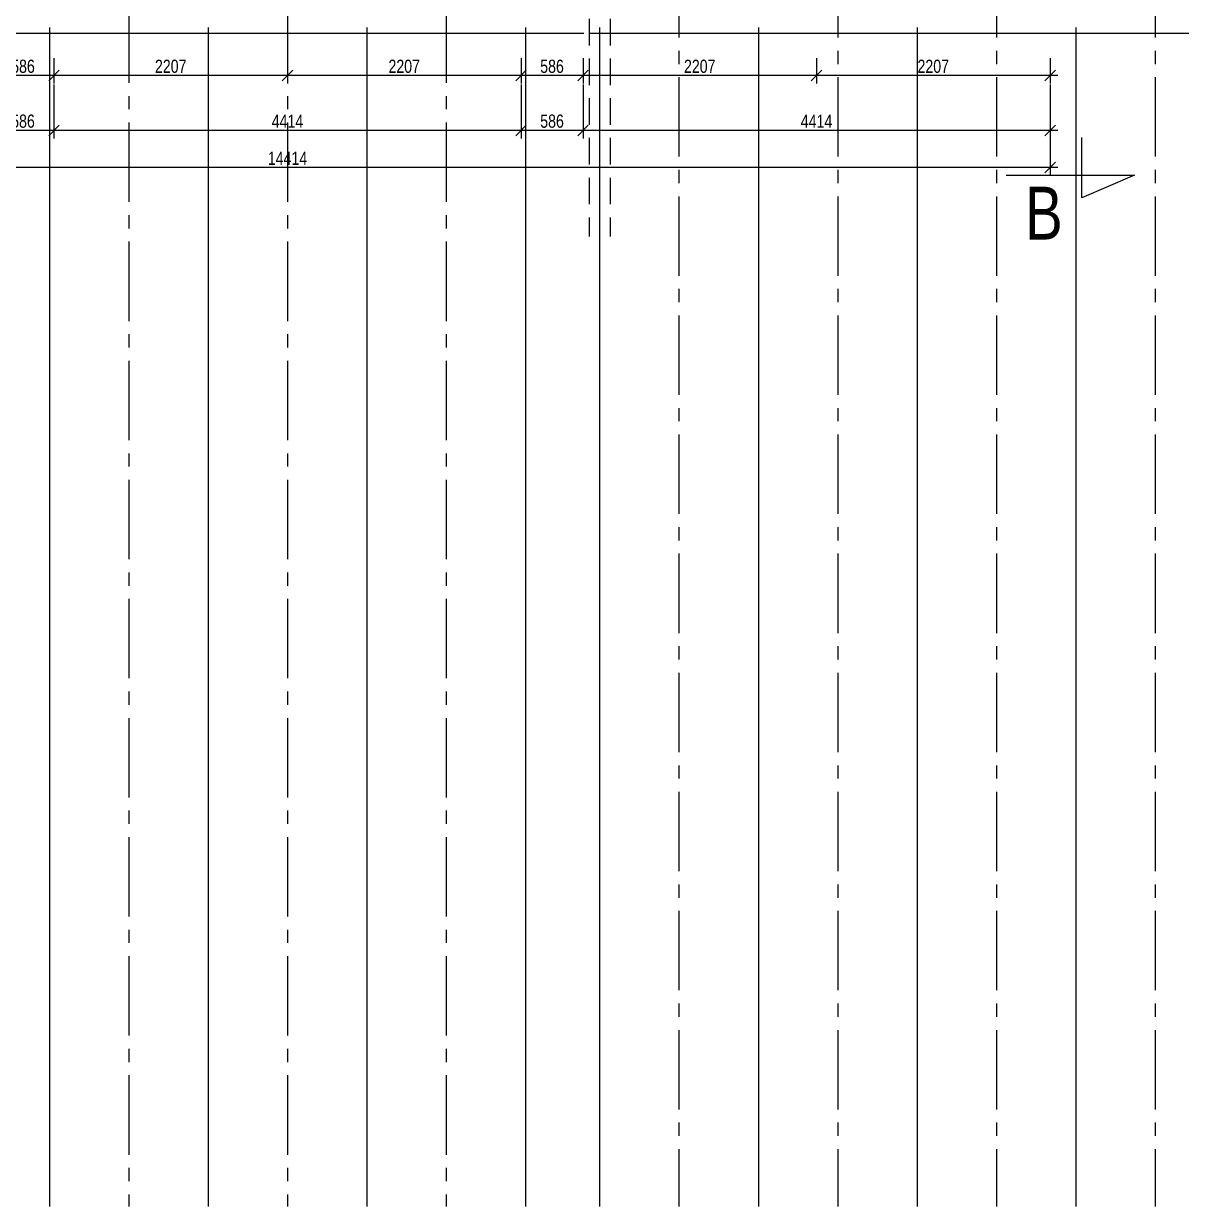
# Model space of a CAD drawing. Header units: millimetres. Extents: x -1069826 to 2704411, y -432732 to 412301.
# Drawn here: x 622238 to 633180, y -33278 to -22106 of the extents above; entities that cross this region are included whole.
import ezdxf
from ezdxf.enums import TextEntityAlignment as Align

# ---------------------------------------------------------------- set-up
doc = ezdxf.new("R2010")
doc.units = ezdxf.units.MM
doc.header["$LTSCALE"] = 1000
doc.header["$MEASUREMENT"] = 0
doc.linetypes.add('CENTER2', pattern=[1.125, 0.75, -0.125, 0.125, -0.125])
doc.linetypes.add('HIDDEN', pattern=[0.375, 0.25, -0.125])
doc.layers.add('0-RAM-T', color=7, linetype='Continuous')
doc.layers.add('0-T', color=7, linetype='Continuous')
doc.styles.add('CDMSTYLE', font='CDMSIMPL', dxfattribs={"width": 0.8, "bigfont": 'CDMBIGPL'})
doc.dimstyles.new('CDMOG-MM-50', dxfattribs={"dimscale": 50, "dimtxt": 2.5, "dimasz": 1, "dimexe": 1.5, "dimexo": 5, "dimgap": 0.5, "dimtad": 1, "dimdec": 0, "dimrnd": 1, "dimzin": 1, "dimdsep": 46, "dimtxsty": 'CDMSTYLE', "dimblk1": 'OBLIQUE', "dimblk2": 'OBLIQUE', "dimsah": 1, "dimtsz": 1, "dimcen": -2.5, "dimdle": 1.5, "dimclrd": 9, "dimclre": 9, "dimclrt": 9, "dimadec": 0, "dimazin": 0, "dimtfac": 1, "dimtmove": 2, "dimatfit": 3, "dimldrblk": 'OBLIQUE', "dimfxl": 1, "dimtvp": 1, "dimtolj": 1, "dimtzin": 0, "dimarcsym": 0})

# ---------------------------------------------------------------- blocks, each defined once
blk = doc.blocks.new('*D117')
at = {"color": 9, "linetype": 'ByBlock', "transparency": 16777216}
for p, q in [((617525, -22682), (617525, -23540)), ((631939, -22682), (631939, -23540)), ((617475, -23515), (617575, -23415)), ((631889, -23515), (631989, -23415)), ((632014, -23465), (617450, -23465))]:
    blk.add_line(p, q, dxfattribs=at)
at = {"layer": 'Defpoints', "color": 0, "linetype": 'ByBlock', "transparency": 16777216}
for p in [(617525, -22432), (631939, -22432), (617525, -23465)]:
    blk.add_point(p, dxfattribs=at)
at = {"color": 9, "linetype": 'ByBlock', "transparency": 16777216, "insert": (624732, -23378), "char_height": 125, "attachment_point": 5, "style": 'CDMSTYLE'}
blk.add_mtext('\\A1;14414', dxfattribs=at)
blk = doc.blocks.new('_OBLIQUE')
at = {"color": 0, "linetype": 'ByBlock'}
blk.add_line((-0.5, -0.5), (0.5, 0.5), dxfattribs=at)
blk = doc.blocks.new('*D145')
at = {"color": 9, "linetype": 'ByBlock', "transparency": 16777216}
for p, q in [((624732, -22432), (624732, -22672)), ((624682, -22647), (624782, -22547)), ((626889, -22647), (626989, -22547)), ((627014, -22597), (624657, -22597))]:
    blk.add_line(p, q, dxfattribs=at)
at = {"layer": 'Defpoints', "color": 0, "linetype": 'ByBlock', "transparency": 16777216}
for p in [(624732, -22182), (626939, -22182), (624732, -22597)]:
    blk.add_point(p, dxfattribs=at)
at = {"color": 9, "linetype": 'ByBlock', "transparency": 16777216, "insert": (625835, -22510), "char_height": 125, "attachment_point": 5, "style": 'CDMSTYLE'}
blk.add_mtext('\\A1;2207', dxfattribs=at)
blk = doc.blocks.new('*D118')
at = {"color": 9, "linetype": 'ByBlock', "transparency": 16777216}
for p, q in [((622525, -22682), (622525, -23191)), ((627014, -23116), (622450, -23116)), ((622475, -23166), (622575, -23066)), ((626889, -23166), (626989, -23066))]:
    blk.add_line(p, q, dxfattribs=at)
at = {"layer": 'Defpoints', "color": 0, "linetype": 'ByBlock', "transparency": 16777216}
for p in [(622525, -22432), (626939, -22432), (622525, -23116)]:
    blk.add_point(p, dxfattribs=at)
at = {"color": 9, "linetype": 'ByBlock', "transparency": 16777216, "insert": (624732, -23028), "char_height": 125, "attachment_point": 5, "style": 'CDMSTYLE'}
blk.add_mtext('\\A1;4414', dxfattribs=at)
blk = doc.blocks.new('*D130')
at = {"color": 9, "linetype": 'ByBlock', "transparency": 16777216}
for p, q in [((621939, -22432), (621939, -22672)), ((621889, -22647), (621989, -22547)), ((622475, -22647), (622575, -22547)), ((622600, -22597), (621864, -22597))]:
    blk.add_line(p, q, dxfattribs=at)
at = {"layer": 'Defpoints', "color": 0, "linetype": 'ByBlock', "transparency": 16777216}
for p in [(621939, -22182), (622525, -22182), (621939, -22597)]:
    blk.add_point(p, dxfattribs=at)
at = {"color": 9, "linetype": 'ByBlock', "transparency": 16777216, "insert": (622232, -22510), "char_height": 125, "attachment_point": 5, "style": 'CDMSTYLE'}
blk.add_mtext('\\A1;586', dxfattribs=at)
blk = doc.blocks.new('*D128')
at = {"color": 9, "linetype": 'ByBlock', "transparency": 16777216}
for p, q in [((621939, -22682), (621939, -23191)), ((622600, -23116), (621864, -23116)), ((621889, -23166), (621989, -23066)), ((622475, -23166), (622575, -23066))]:
    blk.add_line(p, q, dxfattribs=at)
at = {"layer": 'Defpoints', "color": 0, "linetype": 'ByBlock', "transparency": 16777216}
for p in [(621939, -22432), (622525, -22432), (621939, -23116)]:
    blk.add_point(p, dxfattribs=at)
at = {"color": 9, "linetype": 'ByBlock', "transparency": 16777216, "insert": (622232, -23028), "char_height": 125, "attachment_point": 5, "style": 'CDMSTYLE'}
blk.add_mtext('\\A1;586', dxfattribs=at)
blk = doc.blocks.new('*D119')
at = {"color": 9, "linetype": 'ByBlock', "transparency": 16777216}
for p, q in [((622525, -22432), (622525, -22672)), ((622475, -22647), (622575, -22547)), ((624682, -22647), (624782, -22547)), ((624807, -22597), (622450, -22597))]:
    blk.add_line(p, q, dxfattribs=at)
at = {"layer": 'Defpoints', "color": 0, "linetype": 'ByBlock', "transparency": 16777216}
for p in [(622525, -22182), (624732, -22182), (622525, -22597)]:
    blk.add_point(p, dxfattribs=at)
at = {"color": 9, "linetype": 'ByBlock', "transparency": 16777216, "insert": (623628, -22510), "char_height": 125, "attachment_point": 5, "style": 'CDMSTYLE'}
blk.add_mtext('\\A1;2207', dxfattribs=at)
blk = doc.blocks.new('*D147')
at = {"color": 9, "linetype": 'ByBlock', "transparency": 16777216}
for p, q in [((627525, -22432), (627525, -22672)), ((627475, -22647), (627575, -22547)), ((629682, -22647), (629782, -22547)), ((629807, -22597), (627450, -22597))]:
    blk.add_line(p, q, dxfattribs=at)
at = {"layer": 'Defpoints', "color": 0, "linetype": 'ByBlock', "transparency": 16777216}
for p in [(627525, -22182), (629732, -22182), (627525, -22597)]:
    blk.add_point(p, dxfattribs=at)
at = {"color": 9, "linetype": 'ByBlock', "transparency": 16777216, "insert": (628628, -22510), "char_height": 125, "attachment_point": 5, "style": 'CDMSTYLE'}
blk.add_mtext('\\A1;2207', dxfattribs=at)
blk = doc.blocks.new('*D146')
at = {"color": 9, "linetype": 'ByBlock', "transparency": 16777216}
for p, q in [((626939, -22432), (626939, -22672)), ((626889, -22647), (626989, -22547)), ((627475, -22647), (627575, -22547)), ((627600, -22597), (626864, -22597))]:
    blk.add_line(p, q, dxfattribs=at)
at = {"layer": 'Defpoints', "color": 0, "linetype": 'ByBlock', "transparency": 16777216}
for p in [(626939, -22182), (627525, -22182), (626939, -22597)]:
    blk.add_point(p, dxfattribs=at)
at = {"color": 9, "linetype": 'ByBlock', "transparency": 16777216, "insert": (627232, -22510), "char_height": 125, "attachment_point": 5, "style": 'CDMSTYLE'}
blk.add_mtext('\\A1;586', dxfattribs=at)
blk = doc.blocks.new('*D144')
at = {"color": 9, "linetype": 'ByBlock', "transparency": 16777216}
for p, q in [((626939, -22682), (626939, -23191)), ((627600, -23116), (626864, -23116)), ((626889, -23166), (626989, -23066)), ((627475, -23166), (627575, -23066))]:
    blk.add_line(p, q, dxfattribs=at)
at = {"layer": 'Defpoints', "color": 0, "linetype": 'ByBlock', "transparency": 16777216}
for p in [(626939, -22432), (627525, -22432), (626939, -23116)]:
    blk.add_point(p, dxfattribs=at)
at = {"color": 9, "linetype": 'ByBlock', "transparency": 16777216, "insert": (627232, -23028), "char_height": 125, "attachment_point": 5, "style": 'CDMSTYLE'}
blk.add_mtext('\\A1;586', dxfattribs=at)
blk = doc.blocks.new('*D143')
at = {"color": 9, "linetype": 'ByBlock', "transparency": 16777216}
for p, q in [((629732, -22432), (629732, -22672)), ((631939, -22432), (631939, -22672)), ((629682, -22647), (629782, -22547)), ((631889, -22647), (631989, -22547)), ((632014, -22597), (629657, -22597))]:
    blk.add_line(p, q, dxfattribs=at)
at = {"layer": 'Defpoints', "color": 0, "linetype": 'ByBlock', "transparency": 16777216}
for p in [(629732, -22182), (631939, -22182), (629732, -22597)]:
    blk.add_point(p, dxfattribs=at)
at = {"color": 9, "linetype": 'ByBlock', "transparency": 16777216, "insert": (630835, -22510), "char_height": 125, "attachment_point": 5, "style": 'CDMSTYLE'}
blk.add_mtext('\\A1;2207', dxfattribs=at)
blk = doc.blocks.new('*D142')
at = {"color": 9, "linetype": 'ByBlock', "transparency": 16777216}
for p, q in [((627525, -22682), (627525, -23191)), ((631939, -22682), (631939, -23191)), ((632014, -23116), (627450, -23116)), ((627475, -23166), (627575, -23066)), ((631889, -23166), (631989, -23066))]:
    blk.add_line(p, q, dxfattribs=at)
at = {"layer": 'Defpoints', "color": 0, "linetype": 'ByBlock', "transparency": 16777216}
for p in [(627525, -22432), (631939, -22432), (627525, -23116)]:
    blk.add_point(p, dxfattribs=at)
at = {"color": 9, "linetype": 'ByBlock', "transparency": 16777216, "insert": (629732, -23028), "char_height": 125, "attachment_point": 5, "style": 'CDMSTYLE'}
blk.add_mtext('\\A1;4414', dxfattribs=at)

msp = doc.modelspace()

# ---------------------------------------------------------------- linework, layer by layer
at = {"layer": '0-RAM-T', "color": 4, "linetype": 'Continuous', "extrusion": (0, 1.22461e-16, -1)}
msp.add_lwpolyline([(-631523.5869, -23539.0222), (-632737.8726, -23539.0222), (-632237.8726, -23753.3079), (-632237.8726, -23181.8793)], dxfattribs=at)
at = {"layer": '0-T', "color": 4, "linetype": 'HIDDEN'}
for p, q in [((627581.8547, -19436.4035), (627581.8547, -24116.9887)), ((627781.8547, -19436.4035), (627781.8547, -24116.9887))]:
    msp.add_line(p, q, dxfattribs=at)
at = {"layer": '0-T', "color": 9, "linetype": 'CENTER2'}
for p, q in [((628431.8547, -20362.6844), (628431.8547, -33278.3561)), ((631431.8547, -20362.6844), (631431.8547, -33278.3561)), ((632931.8547, -20362.6844), (632931.8547, -33278.3561)), ((623231.8547, -21915.3891), (623231.8547, -33278.3561)), ((626231.8547, -21915.3891), (626231.8547, -33278.3561))]:
    msp.add_line(p, q, dxfattribs=at)
at = {"layer": '0-T', "color": 2, "linetype": 'CENTER2'}
for p, q in [((629931.8547, -20362.6844), (629931.8547, -33278.3561)), ((624731.8547, -21915.3891), (624731.8547, -33278.3561))]:
    msp.add_line(p, q, dxfattribs=at)
at = {"layer": '0-T', "color": 2, "linetype": 'Continuous'}
for p, q in [((621100.8713, -22197.6844), (627531.8547, -22197.6844)), ((622481.8547, -22142.6844), (622481.8547, -33278.3561)), ((623981.8547, -22142.6844), (623981.8547, -33278.3561)), ((623981.8547, -22142.6844), (623981.8547, -33278.3561)), ((625481.8547, -22142.6844), (625481.8547, -33278.3561)), ((625481.8547, -22142.6844), (625481.8547, -33278.3561)), ((626981.8547, -22142.6844), (626981.8547, -33278.3561)), ((627581.8547, -22197.6844), (635181.8547, -22197.6844)), ((627681.8547, -22142.6844), (627681.8547, -33278.3561)), ((629181.8547, -22142.6844), (629181.8547, -33278.3561)), ((629181.8547, -22142.6844), (629181.8547, -33278.3561)), ((630681.8547, -22142.6844), (630681.8547, -33278.3561)), ((630681.8547, -22142.6844), (630681.8547, -33278.3561)), ((632181.8547, -22142.6844), (632181.8547, -33278.3561)), ((632181.8547, -22142.6844), (632181.8547, -33278.3561))]:
    msp.add_line(p, q, dxfattribs=at)

# ---------------------------------------------------------------- texts
at = {"layer": '0-RAM-T', "color": 4, "linetype": 'Continuous', "style": 'CDMSTYLE', "width": 0.8}
msp.add_text('B', height=500, dxfattribs=at).set_placement((631880.7297, -23896.1651), align=Align.MIDDLE)

# ---------------------------------------------------------------- dimensions: what is measured, and where the dimension line sits
at = {"layer": '0-T', "color": 4, "linetype": 'Continuous'}
for base, p1, p2, picture, middle in [((621938.8547, -22597.3176), (622524.8547, -22181.5705), (621938.8547, -22181.5705), '*D130', (622231.8547, -22509.8176)), ((622524.8547, -22597.3176), (624731.8547, -22181.5705), (622524.8547, -22181.5705), '*D119', (623628.3547, -22509.8176)), ((624731.8547, -22597.3176), (626938.8547, -22181.5705), (624731.8547, -22181.5705), '*D145', (625835.3547, -22509.8176)), ((626938.8547, -22597.3176), (627524.8547, -22181.5705), (626938.8547, -22181.5705), '*D146', (627231.8547, -22509.8176)), ((627524.8547, -22597.3176), (629731.8547, -22181.5705), (627524.8547, -22181.5705), '*D147', (628628.3547, -22509.8176)), ((621938.8547, -23115.8021), (622524.8547, -22431.5705), (621938.8547, -22431.5705), '*D128', (622231.8547, -23028.3021)), ((622524.8547, -23115.8021), (626938.8547, -22431.5705), (622524.8547, -22431.5705), '*D118', (624731.8547, -23028.3021)), ((626938.8547, -23115.8021), (627524.8547, -22431.5705), (626938.8547, -22431.5705), '*D144', (627231.8547, -23028.3021))]:
    dim = msp.add_linear_dim(base=base, p1=p1, p2=p2, dimstyle='CDMOG-MM-50', override={"dimse1": 1}, dxfattribs=at)
    dim.commit()
    dim.dimension.update_dxf_attribs({"geometry": picture, "text_midpoint": middle})
for base, p1, p2, picture, middle in [((629731.8547, -22597.3176), (631938.8547, -22181.5705), (629731.8547, -22181.5705), '*D143', (630835.3547, -22509.8176)), ((617524.8547, -23465.2211), (631938.8547, -22431.5705), (617524.8547, -22431.5705), '*D117', (624731.8547, -23377.7211)), ((627524.8547, -23115.8021), (631938.8547, -22431.5705), (627524.8547, -22431.5705), '*D142', (629731.8547, -23028.3021))]:
    dim = msp.add_linear_dim(base=base, p1=p1, p2=p2, dimstyle='CDMOG-MM-50', dxfattribs=at)
    dim.commit()
    dim.dimension.update_dxf_attribs({"geometry": picture, "text_midpoint": middle})

doc.saveas('drawing.dxf')
